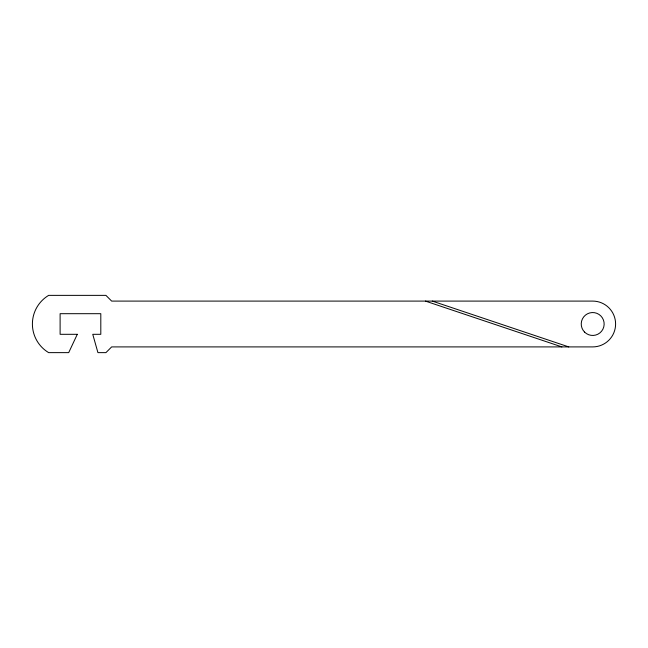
<?xml version="1.0" encoding="UTF-8"?>
<svg xmlns="http://www.w3.org/2000/svg" width="648" height="648" viewBox="0 0 648 648"><rect width="100%" height="100%" fill="white"/><g stroke="black" fill="none" stroke-linecap="round" stroke-linejoin="round"><path stroke-width="0.97" d="M432.305 301.093L568.766 346.907M425.436 301.093L561.897 346.907M77.29 334.311L68.704 352.634L48.657 352.634A33.348 33.348 0 0 1 48.657 295.366L105.924 295.366L111.65 301.093L592.693 301.093A22.907 22.907 0 0 1 615.6 324A22.907 22.907 0 0 1 592.693 346.907L111.65 346.907L105.924 352.634L97.929 352.634L92.753 334.311L100.805 334.311L100.805 313.689L60.11 313.689L60.11 334.311L77.29 334.311M584.593 332.1A11.453 11.453 0 0 0 603.758 326.965A11.453 11.453 0 0 0 589.729 312.935A11.453 11.453 0 0 0 584.593 332.1"/></g></svg>
